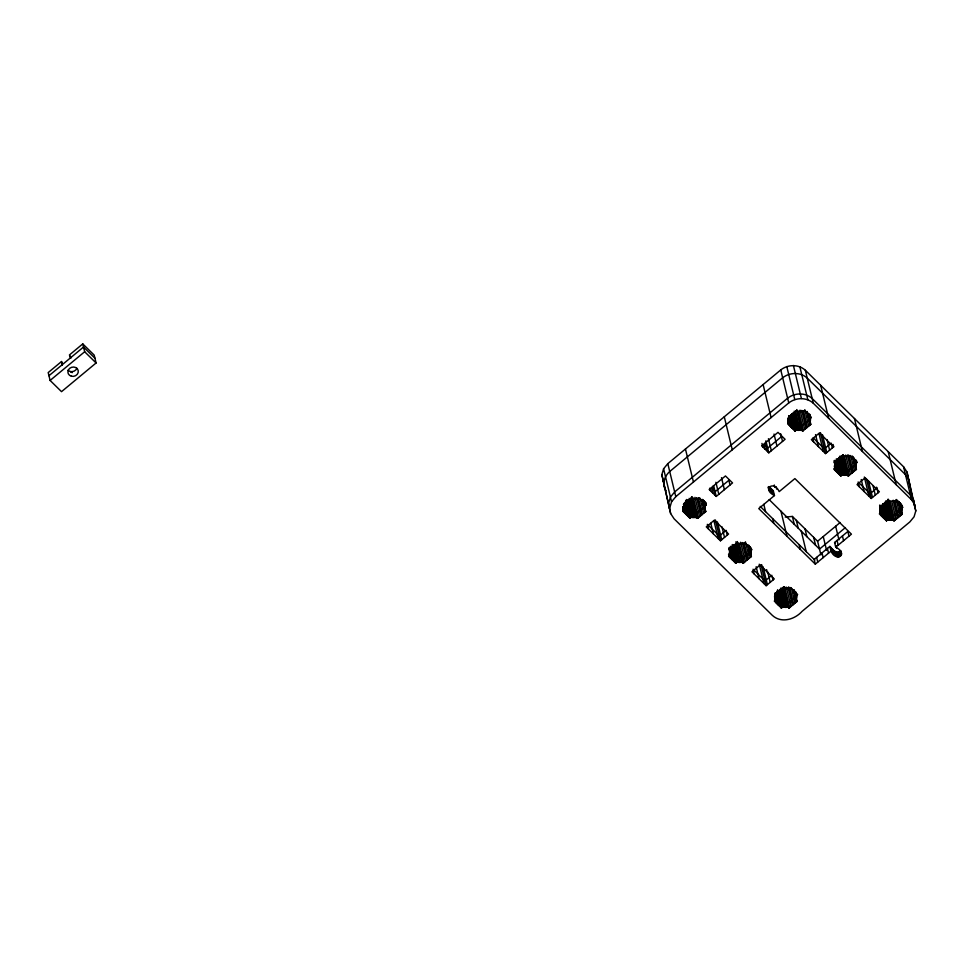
<?xml version="1.0" encoding="UTF-8"?>
<svg xmlns="http://www.w3.org/2000/svg" width="964" height="964" viewBox="0 0 964 964"><rect width="100%" height="100%" fill="white"/><g stroke="black" fill="none" stroke-linecap="round" stroke-linejoin="round"><path stroke-width="1.45" d="M691.622 496.629L696.647 517.403L697.599 518.343L705.732 511.583L704.792 510.643L705.178 505.618L706.263 504.714L705.696 502.352M729.495 547.889L729.676 555.276L728.591 556.18L735.677 563.145L736.761 562.241L742.34 562.313L743.28 563.241L751.426 556.481L750.474 555.553L751.052 551.782L750.016 546.998M795.83 596.535L795.035 595.74L795.601 591.968M797.12 601.391L796.168 600.464L796.553 595.439L797.65 594.535L790.564 587.57L789.48 588.474L783.901 588.402L782.961 587.474L774.815 594.234L775.755 595.162L775.369 600.186L774.285 601.09L781.37 608.043L782.455 607.139L788.022 607.224L788.974 608.151L797.12 601.391L794.348 590.125M808.977 416.737L809.676 419.653L808.724 418.725L809.121 413.701L810.435 419.665L809.868 423.437L810.82 424.377L802.675 431.125L801.723 430.197L796.156 430.125L795.059 431.029L787.986 424.064L789.07 423.16L788.889 415.785M842.741 455.791L847.416 475.107L848.368 476.035L856.514 469.275L855.562 468.347L856.128 464.576L855.092 459.792M900.496 503.509L900.111 508.534L900.918 509.329M888.085 499.232L893.11 520.018L894.062 520.946L902.208 514.186L901.256 513.258L901.822 509.486L900.388 503.232M696.647 517.403L691.067 517.331L689.983 518.234L682.898 511.269L683.982 510.366L684.38 505.341L683.428 504.413L691.574 497.653L692.514 498.593L698.093 498.665L699.189 497.749L706.263 504.714M893.11 520.018L887.531 519.933L886.446 520.837L879.361 513.884L880.457 512.981L880.277 505.594M831.004 551.119L815.303 564.145L814.17 559.421L829.859 546.395L831.004 551.119C836.318 563.036 848.718 553.505 835.728 547.191L834.595 542.479L847.838 531.489L848.971 536.201M661.846 474.649L663.581 468.781L667.811 463.648L780.768 369.911C787.865 364.344 798.517 364.043 805.326 370.236L903.569 466.781L906.991 472.011L915.8 510.932L914.065 516.8L909.835 521.934L802.132 611.309C794.722 619.551 781.238 623.636 772.321 615.345L674.089 518.801L670.655 513.571L661.846 474.649L670.655 513.571M669.835 507.667L671.571 501.798L675.8 496.665L788.757 402.928C795.854 397.361 806.506 397.06 813.315 403.253L911.558 499.798L914.981 505.028M834.426 460.539L835.149 463.045L834.764 468.07L833.667 468.974L840.753 475.939L841.849 475.035L847.416 475.107M829.859 546.395C832.137 548.841 836.8 555.228 840.186 550.589L841.319 555.3M61.539 361.512L62.323 365.103L61.539 361.512L48.2 372.574L50.104 380.443L61.527 391.661L96.087 362.982L94.195 355.113L82.771 343.895L69.432 354.957L70.758 358.259L70.252 356.162M48.959 375.719L83.531 347.04L94.954 358.259M50.104 380.443L84.663 351.752L82.771 343.895M704.202 500.762L703.648 505.931L704.443 506.715L702.684 499.412L705.732 511.583M781.394 436.704L767.657 448.115L764.115 444.633L765.247 449.344M716.252 496.436L732.544 482.916L725.458 475.951L709.167 489.471L716.252 496.436L713.697 485.88M768.79 452.827L785.082 439.307L777.996 432.354L761.717 445.874L768.79 452.827L765.886 440.813M810.254 418.412L811.351 417.508L804.265 410.543L803.181 411.459L797.602 411.387L796.65 410.447L788.516 417.207L789.456 418.135M703.961 507.389L696.454 513.619L695.502 512.691L689.923 512.607L688.838 513.511L683.524 508.293M809.037 420.184L801.53 426.413L800.59 425.486L795.011 425.401L793.926 426.305L788.612 421.087M770.128 491.279L768.983 486.567L773.321 490.833L774.466 495.544L758.764 508.57L815.303 564.145M720.445 540.792L728.579 534.032L714.42 520.114L706.275 526.862L720.445 540.792L715.421 520.018M833.667 446.826L819.508 432.908L811.363 439.656L825.521 453.586L833.667 446.826L833.101 444.464M750.872 550.528L751.956 549.625L744.883 542.66L743.786 543.563L738.207 543.491L737.267 542.563L729.121 549.323L730.073 550.251M855.948 463.323L857.044 462.419L849.959 455.454L848.862 456.358L843.295 456.285L842.343 455.357L834.197 462.118L835.149 463.045M749.233 547.395L750.293 551.769L742.147 558.53L741.196 557.59L735.616 557.517L734.532 558.421L729.218 553.203L730.363 557.915M771.863 575.279L764.994 580.979L753.041 569.23M820.918 554.927L817.605 541.226L840.174 522.5M766.139 585.702L774.273 578.942L760.114 565.012L751.968 571.773L766.139 585.702L761.102 564.916M871.215 498.484L879.361 491.736L865.19 477.807L857.056 484.567L871.215 498.484L866.54 479.18M845.464 527.549L819.496 549.094L769.176 499.629M835.728 547.191L851.429 534.164L794.89 478.59L779.189 491.616C773.875 479.698 761.464 489.242 774.466 495.544M901.641 508.233L902.738 507.329L895.652 500.364L894.556 501.268L888.989 501.196L888.037 500.268L879.891 507.028L880.843 507.956M795.975 596.68L787.841 603.44L786.889 602.5L781.31 602.428L780.225 603.331L774.911 598.114M901.063 509.474L892.917 516.234L891.965 515.294L886.398 515.222L885.301 516.126L879.999 510.908M785.214 517.053L792.384 516.439L817.605 541.226M70.734 372.152L72.396 372.586M813.399 438.078L824.377 448.863L831.257 443.163L832.39 447.874M834.595 542.479L835.39 543.262M760.21 506.389L814.797 560.048M750.293 551.769L749.341 550.842L749.908 547.07L751.052 551.782M708.323 525.284L719.301 536.068L726.169 530.369L727.314 535.092M84.663 351.752L96.087 362.982M662.666 480.554L664.039 482.639M665.943 490.507C661.617 484.506 664.509 476.059 669.715 471.517L782.672 377.768C789.769 372.2 800.421 371.911 807.23 378.093L905.473 474.649L908.895 479.879L909.715 485.772M911.836 494.532L906.991 472.011M912.534 497.46L915.8 510.932M903.569 466.781L911.558 499.798M901.991 505.112L902.569 507.462M901.617 505.425L902.184 507.775M888.218 451.694L896.207 484.711M900.665 503.377L901.81 508.088M900.677 504.762L901.822 509.486M899.966 503.112L901.81 510.751M899.292 502.172L902.208 514.186M899.147 502.027L899.858 504.943M901.485 511.679L902.051 514.041M899.171 503.16L901.726 513.716M898.496 501.388L901.4 513.402M898.303 501.244L901.569 514.716M896.857 499.75L897.424 502.099M896.207 499.485L900.171 515.873M894.797 500.641L898.773 517.041M894.17 501.172L898.135 517.56M893.182 500.232L897.496 518.09M891.772 501.401L896.098 519.259M890.025 501.099L894.7 520.415M889.037 500.171L894.062 520.946M888.916 501.159L893.58 520.476M888.23 499.388L893.254 520.162M887.037 500.931L891.712 520.235M885.627 500.991L890.302 520.307M884.578 502.352L888.904 520.198M883.566 503.545L887.531 519.933M883.398 503.678L887.362 520.078M883.024 503.991L886.988 520.391M882.65 504.305L886.615 520.705M882.482 504.449L886.446 520.837M882.277 505.365L885.892 520.295M881.421 505.63L884.675 519.102M878.084 492.785L876.951 488.073L870.07 493.773L858.129 482.024L859.261 486.748M876.577 487.194L877.144 489.555M880.554 505.895L883.458 517.909M879.999 505.341L882.904 517.367M879.795 505.136L880.373 507.486M879.795 506.257L882.349 516.812M879.614 505.654L880.469 509.197M879.71 508.1L880.289 510.462M880.277 511.727L879.71 509.366L881.132 515.62M879.71 510.763L880.289 513.113M873.083 486.013L875.288 495.11M854.453 418.509L862.431 451.526M868.516 481.036L872.492 497.436M864.334 476.999L868.998 496.315M861.226 479.518L864.13 491.532M856.297 460.202L856.876 462.563M855.924 460.515L856.502 462.865M855.261 459.647L856.116 463.178M856.128 464.576L854.984 459.852L854.417 463.624L855.369 464.564L847.223 471.324L846.271 470.384L840.704 470.312L839.608 471.215L834.306 465.998L835.439 470.709M854.273 458.201L856.128 465.841M853.73 458.008L855.936 467.106M853.128 456.791L854.538 462.636M854.899 464.094L856.032 468.817M852.971 457.792L855.875 469.805M852.381 456.032L852.947 458.394M850.863 456.032L854.478 470.962M849.115 455.731L853.08 472.131M848.127 454.803L852.441 472.661M847.489 455.333L851.802 473.179M845.729 455.032L850.405 474.348M844.331 456.189L849.007 475.505M843.343 455.261L848.368 476.035M843.199 455.116L848.224 475.891M842.861 454.791L847.898 475.565M842.898 455.936L847.561 475.252M841.343 456.02L846.018 475.336M839.933 456.08L844.609 475.397M838.885 457.442L843.211 475.3M820.677 385.323L828.666 418.34M837.873 458.635L841.849 475.035M837.704 458.78L841.668 475.168M837.33 459.081L841.295 475.481M836.957 459.394L840.921 475.794M836.788 459.539L840.753 475.939M836.234 458.997L840.198 475.385M835.728 460.72L838.981 474.192M834.86 460.985L837.764 472.999M834.306 460.443L837.21 472.456M834.209 461.937L836.668 471.914M827.04 439.644L829.594 450.2M822.473 434.668L826.799 452.526M805.326 370.236L813.315 403.253M820.497 432.812L825.521 453.586M818.99 433.547L823.316 451.405M842.44 535.96L843.584 540.683M799.843 366.706L807.832 399.723M815.532 434.607L818.436 446.621M809.953 414.424L810.808 417.966M809.567 414.737L810.423 418.28M809.29 414.954L810.435 419.665M809.29 416.219L810.435 420.931M835.655 526.248L838.981 539.948M809.965 420.834L810.82 424.377M808.037 413.098L810.242 422.196M807.796 413.351L810.35 423.907M807.109 411.568L810.013 423.582M840.777 550.709L841.632 554.252M806.928 411.423L810.182 424.895M812.712 438.295L813.568 441.837M837.041 540.442L838.186 545.154M839.427 551.516L840.56 556.228M804.82 409.664L808.784 426.064M793.408 365.477L801.397 398.493M838.343 552.119L839.487 556.831M803.422 410.821L807.386 427.221M835.969 545.624L836.535 547.986M837.15 552.312L838.294 557.023M802.783 411.351L806.748 427.751M801.795 410.423L806.109 428.281M835.993 552.083L837.126 556.806M835.005 551.456L836.149 556.168M834.197 550.661L835.342 555.385M800.036 410.122L804.711 429.438M832.438 548.926L833.571 553.637M798.638 411.291L803.313 430.607M797.855 411.664L802.675 431.125M830.667 547.191L831.812 551.902M786.793 366.537L794.77 399.554M797.529 411.351L802.205 430.667M796.854 409.567L801.879 430.342M795.649 411.11L800.325 430.426M794.24 411.17L798.915 430.486M827.413 548.432L828.546 553.155M793.203 412.532L797.517 430.39M823.244 536.55L826.558 550.251M792.191 413.725L796.156 430.125M792.01 413.869L795.987 430.269M791.637 414.183L795.613 430.571M780.768 369.911L788.757 402.928M791.263 414.484L795.228 430.884M791.095 414.628L795.059 431.029M790.902 415.544L794.505 430.486M790.034 415.809L793.288 429.281M789.167 416.074L792.071 428.088M788.745 415.641L791.528 427.546M822.015 552.914L823.16 557.626M789.118 419.364L790.974 427.004M788.323 418.292L788.901 420.641M787.901 418.171L789.757 425.811M788.046 419.762L788.901 423.304M787.95 421.256L788.528 423.618M787.962 422.256L788.54 424.606M813.664 537.358L815.556 545.214M816.616 557.397L817.761 562.108M804.988 528.838L806.892 536.695M780.695 433.788L782.539 441.428M801.277 531.188L806.217 551.625M796.324 520.319L798.216 528.176M763.114 384.552L771.104 417.569M774.032 434.053L776.936 446.067M792.384 516.439L794.276 524.308M799.156 544.672L800.301 549.396M768.429 438.704L771.345 450.718M765.488 442.645L767.693 451.742M776.044 486.736L776.623 489.097M780.948 511.197L787.034 536.358M774.285 485L774.851 487.362M761.958 443.416L762.813 446.959M772.513 490.037L773.658 494.749M770.754 488.302L771.887 493.014M796.156 592.932L796.734 595.294M795.698 591.896L796.734 596.692M795.589 593.234L796.734 597.957M794.095 590.366L796.65 600.921M796.324 600.608L793.613 589.908L796.481 601.922M768.465 486.953L769.32 490.495M768.139 487.194L768.706 489.555M791.468 588.148L795.083 603.078M789.721 587.847L793.685 604.247M772.634 518.608L773.779 523.319M788.733 586.919L793.047 604.765M788.094 587.45L792.42 605.296M786.347 587.148L791.01 606.464M784.588 586.847L789.612 607.621M783.949 587.377L788.974 608.151M763.801 504.365L765.561 511.655M783.804 587.233L788.829 608.007M783.479 586.907L788.504 607.682M783.503 588.052L788.178 607.368M783.358 587.907L788.022 607.224M781.949 588.136L786.624 607.453M780.539 588.197L785.214 607.513M779.502 589.558L783.816 607.404M778.49 590.751L782.455 607.139M778.322 590.884L782.286 607.284M777.587 589.739L781.912 607.597M777.562 591.51L781.539 607.91M777.394 591.655L781.37 608.043M776.839 591.113L780.816 607.501M776.333 592.836L779.599 606.308M772.152 576.46L773.008 579.991M775.466 593.101L778.382 605.115M775.189 592.8L775.755 595.162M775.622 595.475L777.828 604.573M775.068 594.933L777.273 604.03M774.634 595.306L775.201 597.668M774.622 596.571L776.056 602.825M774.514 596.644L775.369 600.186M774.634 597.969L775.201 600.319M767.645 571.76L770.2 582.316M766.621 569.616L767.199 571.977M763.09 566.784L767.404 584.642M761.753 564.832L762.331 567.193M724.289 416.785L732.279 449.802M759.246 564.205L763.922 583.521M756.15 566.724L759.054 578.737M750.848 547.721L751.414 550.082M750.185 546.853L751.04 550.384M749.197 545.407L751.04 553.047M749.004 546.672L750.848 554.312M748.751 546.925L749.462 549.841M749.811 551.3L750.956 556.023M748.076 545.142L750.631 555.698M747.883 544.997L750.787 557.011M753.33 570.411L754.185 573.954M745.425 541.78L749.389 558.18M730.001 485.025L728.856 480.313L715.107 491.712L711.577 488.242L712.709 492.953M744.027 542.937L747.992 559.337M743.389 543.467L747.365 559.867M742.401 542.539L746.726 560.397M740.653 542.238L745.317 561.554M739.243 543.395L743.919 562.711M738.46 543.78L743.28 563.241M738.135 543.467L742.81 562.783M737.315 541.539L742.485 562.458M721.494 477.662L724.398 489.676M735.906 541.768L740.93 562.542M735.207 544.744L739.521 562.602M733.809 544.648L738.123 562.506M732.797 545.841L736.761 562.241M732.266 544.527L736.592 562.374M732.254 546.299L736.219 562.687M731.881 546.6L735.845 563M731.7 546.745L735.677 563.145M715.891 482.301L718.795 494.315M731.158 546.202L735.122 562.602M730.29 546.468L733.905 561.397M729.784 548.191L732.688 560.205M729.35 547.745L729.917 550.107M729.23 547.648L732.134 559.662M729.121 549.143L731.58 559.12M712.95 486.254L715.143 495.339M721.964 526.85L724.518 537.406M728.567 554.36L729.146 556.722M709.709 488.206L710.275 490.556M717.397 521.873L721.711 539.732M713.914 520.753L718.228 538.611M710.805 523.271L713.36 533.827M705.528 502.497L706.094 504.859M704.865 501.629L705.72 505.172M704.491 501.943L705.347 505.485M703.925 500.617L705.359 506.871M703.503 500.497L705.347 508.136M704.732 507.895L705.588 511.438M702.708 500.557L705.262 511.113M704.937 510.787L702.238 500.087L705.106 512.101M707.347 524.332L708.492 529.043M700.093 498.328L703.708 513.27M698.334 498.039L702.298 514.427M697.695 498.557L701.672 514.957M685.452 449.007L693.441 482.024M696.707 497.629L701.033 515.487M694.96 497.328L699.635 516.644M693.562 498.496L698.225 517.813M692.562 497.557L697.599 518.343M692.417 497.412L697.442 518.186M692.441 498.557L697.117 517.873M691.766 496.773L696.791 517.548M690.573 498.316L695.237 517.632M689.164 498.376L693.827 517.692M688.115 499.738L692.441 517.596M686.754 499.473L691.067 517.331M686.934 501.075L690.899 517.475M686.561 501.388L690.525 517.776M685.826 500.232L690.152 518.09M686.019 501.834L689.983 518.234M685.464 501.292L689.429 517.692M684.946 503.015L688.212 516.499M684.091 503.28L686.995 515.294M683.886 504.196L686.44 514.752M684.042 506.57L685.886 514.21M683.235 506.763L683.813 509.113M683.127 506.835L684.669 513.017M682.958 506.968L683.813 510.51M682.874 508.462L683.44 510.824M682.886 509.462L683.452 511.812M667.811 463.648L675.8 496.665M663.581 468.781L671.571 501.798M914.655 506.221L913.836 500.316L910.414 495.086L812.182 398.53C805.362 392.348 794.71 392.637 787.612 398.204L674.655 491.953L670.426 497.087L668.691 502.955L669.51 508.847M76.891 368.272A5.254 4.663 -13.6 0 1 68.01 370.26M71.396 376.225A5.254 4.663 -13.6 0 0 78.217 370.562A5.254 4.663 -13.6 0 0 69.673 368.344A5.254 4.663 -13.6 0 0 71.396 376.225"/></g></svg>
